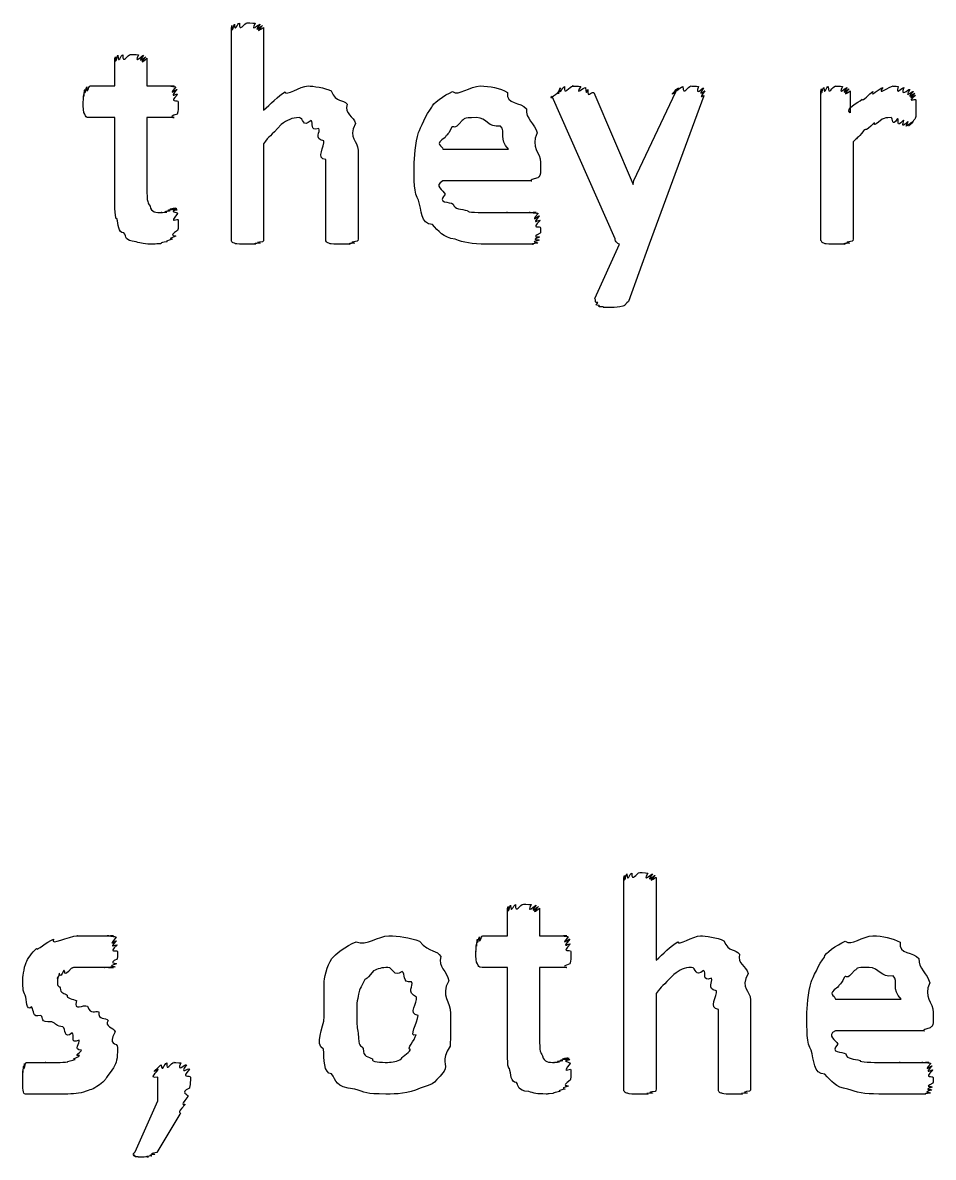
# Model space of a CAD drawing. Header units: millimetres. Extents: x 0 to 216, y 0 to 279.
# Drawn here: x 172.19 to 182.35, y 19.05 to 31.69 of the extents above; entities that cross this region are included whole.
import ezdxf

# ---------------------------------------------------------------- set-up
doc = ezdxf.new("R2010")
doc.units = ezdxf.units.MM
doc.layers.get('0').update_dxf_attribs({"linetype": 'CONTINUOUS'})

msp = doc.modelspace()

# ---------------------------------------------------------------- linework, layer by layer
at = {"color": 0}
for p, q in [((174.522, 29.2806), (174.522, 31.6398)), ((174.88, 31.6398), (174.88, 30.7192)), ((173.222, 30.9893), (173.222, 31.298)), ((173.58, 31.298), (173.58, 30.9893)), ((172.946, 30.9893), (173.222, 30.9893)), ((173.58, 30.9893), (173.883, 30.9893)), ((178.799, 29.2861), (178.099, 30.8736)), ((178.562, 30.9177), (179.003, 29.8924)), ((179.009, 29.9365), (179.477, 30.9232)), ((179.791, 30.8791), (179.179, 29.2255)), ((181.095, 29.2806), (181.095, 30.9342)), ((181.42, 30.9342), (181.42, 30.6917)), ((182.153, 30.7523), (182.153, 30.7523)), ((173.222, 30.6366), (172.941, 30.6366)), ((173.222, 29.7436), (173.222, 30.6366)), ((173.883, 30.6366), (173.58, 30.6366)), ((173.58, 30.6366), (173.58, 29.8649)), ((181.453, 30.3664), (181.453, 29.2806)), ((174.88, 30.3444), (174.88, 29.2806)), ((175.933, 30.2727), (175.933, 29.2806)), ((176.878, 30.2838), (177.611, 30.2838)), ((175.574, 29.2806), (175.574, 30.168)), ((177.969, 30.1349), (177.969, 30.0743)), ((177.865, 29.931), (176.878, 29.931)), ((179.003, 29.8924), (179.009, 29.9365)), ((173.928, 29.4955), (173.928, 29.4955)), ((178.573, 28.6191), (178.849, 29.2255)), ((179.179, 29.2255), (178.948, 28.586)), ((178.898, 19.8065), (178.898, 22.1657)), ((179.257, 22.1657), (179.257, 21.2452)), ((177.6, 21.5153), (177.6, 21.824)), ((177.958, 21.824), (177.958, 21.5153)), ((177.324, 21.5153), (177.6, 21.5153)), ((177.958, 21.5153), (178.262, 21.5153)), ((177.6, 21.1625), (177.319, 21.1625)), ((177.6, 20.2696), (177.6, 21.1625)), ((178.262, 21.1625), (177.958, 21.1625)), ((177.958, 21.1625), (177.958, 20.3908)), ((179.257, 20.8704), (179.257, 19.8065)), ((180.309, 20.7987), (180.309, 19.8065)), ((181.256, 20.8098), (181.989, 20.8098)), ((176.602, 20.6279), (176.602, 20.6279)), ((176.966, 20.6499), (176.966, 20.6499)), ((179.951, 19.8065), (179.951, 20.694)), ((182.348, 20.6609), (182.348, 20.6003)), ((182.243, 20.457), (181.256, 20.457)), ((173.252, 20.2696), (173.252, 20.2696)), ((178.306, 20.0215), (178.306, 20.0215)), ((173.7, 19.6742), (173.7, 19.9388)), ((174.064, 19.9388), (174.064, 19.9388)), ((173.447, 19.1065), (173.7, 19.6742)), ((173.948, 19.5254), (173.689, 19.101))]:
    msp.add_line(p, q, dxfattribs=at)
for points in [[(174.522, 31.6398), (174.522, 31.5474), (174.523, 31.6536), (174.527, 31.6618)], [(174.527, 31.6618), (174.533, 31.5626), (174.544, 31.6742), (174.555, 31.6784)], [(174.555, 31.6784), (174.558, 31.5736), (174.588, 31.6894), (174.61, 31.6894)], [(174.61, 31.6894), (174.606, 31.5764), (174.665, 31.6949), (174.698, 31.6949)], [(174.698, 31.6949), (174.676, 31.6949), (174.764, 31.6921), (174.786, 31.6894)], [(174.786, 31.6894), (174.723, 31.5736), (174.83, 31.6852), (174.841, 31.6784)], [(174.841, 31.6784), (174.749, 31.5626), (174.865, 31.6687), (174.869, 31.6618)], [(174.869, 31.6618), (174.76, 31.5516), (174.88, 31.6508), (174.88, 31.6398)], [(173.222, 31.298), (173.222, 31.1988), (173.223, 31.3063), (173.228, 31.3145)], [(173.228, 31.3145), (173.233, 31.2126), (173.244, 31.3269), (173.255, 31.3311)], [(173.255, 31.3311), (173.258, 31.2208), (173.288, 31.3366), (173.31, 31.3366)], [(173.31, 31.3366), (173.306, 31.2236), (173.366, 31.3421), (173.398, 31.3421)], [(173.398, 31.3421), (173.377, 31.3421), (173.465, 31.3393), (173.487, 31.3366)], [(173.487, 31.3366), (173.423, 31.2208), (173.531, 31.3338), (173.542, 31.3311)], [(173.542, 31.3311), (173.45, 31.2126), (173.565, 31.3214), (173.569, 31.3145)], [(173.569, 31.3145), (173.46, 31.1988), (173.58, 31.3008), (173.58, 31.298)], [(172.869, 30.813), (172.869, 30.7867), (172.871, 30.8736), (172.875, 30.8956)], [(172.875, 30.8956), (172.876, 30.8308), (172.882, 30.9356), (172.886, 30.9507)], [(172.886, 30.9507), (172.887, 30.8598), (172.9, 30.9742), (172.908, 30.9783)], [(172.908, 30.9783), (172.905, 30.8708), (172.931, 30.9893), (172.946, 30.9893)], [(173.883, 30.9893), (173.787, 30.9893), (173.896, 30.9852), (173.9, 30.9783)], [(173.9, 30.9783), (173.798, 30.8598), (173.912, 30.9645), (173.917, 30.9507)], [(173.917, 30.9507), (173.807, 30.8308), (173.922, 30.9177), (173.922, 30.8956)], [(173.922, 30.8956), (173.809, 30.7867), (173.928, 30.846), (173.928, 30.813)], [(174.88, 30.7192), (174.958, 30.7826), (175.041, 30.8791), (175.122, 30.9232)], [(175.122, 30.9232), (175.124, 30.8708), (175.291, 30.9893), (175.376, 30.9893)], [(175.376, 30.9893), (175.428, 30.9893), (175.565, 30.97), (175.635, 30.9342)], [(175.635, 30.9342), (175.69, 30.7978), (175.767, 30.8474), (175.811, 30.7854)], [(176.757, 30.7523), (176.753, 30.7909), (176.896, 30.8874), (176.988, 30.9287)], [(176.988, 30.9287), (177.055, 30.8708), (177.183, 30.9893), (177.297, 30.9893)], [(177.297, 30.9893), (177.403, 30.9893), (177.515, 30.9645), (177.6, 30.9177)], [(177.6, 30.9177), (177.572, 30.7799), (177.754, 30.813), (177.81, 30.7358)], [(178.099, 30.8736), (178.037, 30.8198), (178.176, 30.919), (178.176, 30.9342)], [(178.176, 30.9342), (178.154, 30.8488), (178.179, 30.959), (178.187, 30.9673)], [(178.187, 30.9673), (178.172, 30.8639), (178.215, 30.9797), (178.237, 30.9838)], [(178.237, 30.9838), (178.22, 30.8708), (178.293, 30.9893), (178.331, 30.9893)], [(178.331, 30.9893), (178.293, 30.9893), (178.397, 30.9866), (178.419, 30.9838)], [(178.419, 30.9838), (178.337, 30.8681), (178.457, 30.9797), (178.469, 30.9728)], [(178.469, 30.9728), (178.481, 30.8571), (178.492, 30.9618), (178.496, 30.9507)], [(178.496, 30.9507), (178.492, 30.8378), (178.525, 30.9315), (178.562, 30.9177)], [(179.477, 30.9232), (179.38, 30.8529), (179.494, 30.9631), (179.505, 30.9673)], [(179.505, 30.9673), (179.403, 30.8639), (179.532, 30.9797), (179.554, 30.9838)], [(179.554, 30.9838), (179.565, 30.8708), (179.607, 30.9893), (179.648, 30.9893)], [(179.648, 30.9893), (179.638, 30.9893), (179.709, 30.9866), (179.731, 30.9838)], [(179.731, 30.9838), (179.687, 30.8639), (179.775, 30.9742), (179.786, 30.9673)], [(179.786, 30.9673), (179.709, 30.8488), (179.802, 30.948), (179.802, 30.9342)], [(179.802, 30.9342), (179.709, 30.8198), (179.798, 30.9011), (179.791, 30.8791)], [(181.095, 30.9342), (181.095, 30.8419), (181.096, 30.948), (181.1, 30.9563)], [(181.1, 30.9563), (181.102, 30.8571), (181.113, 30.9687), (181.128, 30.9728)], [(181.128, 30.9728), (181.131, 30.8681), (181.158, 30.9838), (181.177, 30.9838)], [(181.177, 30.9838), (181.172, 30.8708), (181.227, 30.9893), (181.26, 30.9893)], [(181.26, 30.9893), (181.234, 30.9893), (181.315, 30.9866), (181.337, 30.9838)], [(181.337, 30.9838), (181.278, 30.8681), (181.376, 30.9797), (181.387, 30.9728)], [(181.387, 30.9728), (181.3, 30.8571), (181.405, 30.9631), (181.409, 30.9563)], [(181.409, 30.9563), (181.311, 30.8419), (181.42, 30.9411), (181.42, 30.9342)], [(181.553, 30.8405), (181.561, 30.8088), (181.636, 30.9066), (181.673, 30.9287)], [(181.673, 30.9287), (181.635, 30.8529), (181.747, 30.9645), (181.784, 30.9728)], [(181.784, 30.9728), (181.712, 30.8708), (181.863, 30.9893), (181.9, 30.9893)], [(181.9, 30.9893), (181.88, 30.9893), (181.933, 30.9866), (181.955, 30.9838)], [(181.955, 30.9838), (181.924, 30.8681), (181.999, 30.9797), (182.021, 30.9728)], [(182.021, 30.9728), (181.973, 30.8529), (182.068, 30.9576), (182.087, 30.9507)], [(182.087, 30.9507), (182.01, 30.8378), (182.117, 30.9356), (182.126, 30.9287)], [(182.126, 30.9287), (182.024, 30.824), (182.138, 30.9135), (182.142, 30.9066)], [(182.142, 30.9066), (182.032, 30.813), (182.148, 30.8956), (182.148, 30.8846)], [(182.148, 30.8846), (182.035, 30.7909), (182.153, 30.8571), (182.153, 30.835)], [(172.886, 30.6751), (172.869, 30.6917), (172.869, 30.7496), (172.869, 30.813)], [(173.928, 30.813), (173.928, 30.6917), (173.924, 30.7041), (173.917, 30.6751)], [(175.811, 30.7854), (175.779, 30.6765), (175.886, 30.6544), (175.905, 30.5704)], [(176.608, 30.4712), (176.627, 30.518), (176.693, 30.6751), (176.757, 30.7523)], [(181.42, 30.6917), (181.36, 30.7358), (181.511, 30.8033), (181.553, 30.8405)], [(182.153, 30.835), (182.153, 30.7496), (182.153, 30.7881), (182.153, 30.7523)], [(182.153, 30.7523), (182.153, 30.6807), (182.153, 30.6917), (182.153, 30.6696)], [(172.941, 30.6366), (172.894, 30.6366), (172.9, 30.6489), (172.886, 30.6751)], [(173.917, 30.6751), (173.795, 30.6366), (173.898, 30.6366), (173.883, 30.6366)], [(175.277, 30.6366), (175.194, 30.6366), (175.145, 30.6104), (175.078, 30.5594)], [(175.409, 30.6035), (175.311, 30.518), (175.328, 30.6366), (175.277, 30.6366)], [(177.253, 30.6366), (177.079, 30.6366), (177.14, 30.6255), (177.093, 30.6035)], [(177.523, 30.5428), (177.377, 30.518), (177.374, 30.6366), (177.253, 30.6366)], [(177.81, 30.7358), (177.8, 30.6255), (177.905, 30.5676), (177.931, 30.4657)], [(181.778, 30.62), (181.638, 30.5001), (181.718, 30.598), (181.685, 30.5759)], [(181.878, 30.6366), (181.818, 30.6366), (181.811, 30.631), (181.778, 30.62)], [(181.949, 30.6255), (181.878, 30.518), (181.902, 30.6366), (181.878, 30.6366)], [(182.015, 30.609), (181.924, 30.507), (181.974, 30.6214), (181.949, 30.6255)], [(182.142, 30.62), (182.024, 30.496), (182.132, 30.5993), (182.126, 30.5925)], [(182.153, 30.6696), (182.153, 30.6366), (182.149, 30.631), (182.142, 30.62)], [(175.078, 30.5594), (174.947, 30.4188), (174.949, 30.4395), (174.88, 30.3444)], [(175.497, 30.5153), (175.384, 30.4781), (175.445, 30.5842), (175.409, 30.6035)], [(175.552, 30.3775), (175.433, 30.4009), (175.522, 30.4781), (175.497, 30.5153)], [(175.905, 30.5704), (175.814, 30.394), (175.933, 30.3899), (175.933, 30.2727)], [(176.977, 30.5263), (176.925, 30.4161), (176.924, 30.4602), (176.906, 30.4161)], [(177.093, 30.6035), (176.988, 30.4781), (177.01, 30.5594), (176.977, 30.5263)], [(177.611, 30.2838), (177.498, 30.394), (177.585, 30.4794), (177.523, 30.5428)], [(181.574, 30.4932), (181.495, 30.3899), (181.497, 30.4175), (181.453, 30.3664)], [(181.685, 30.5759), (181.572, 30.4602), (181.615, 30.5291), (181.574, 30.4932)], [(182.065, 30.5925), (181.962, 30.496), (182.033, 30.6048), (182.015, 30.609)], [(182.104, 30.5869), (181.991, 30.485), (182.079, 30.5883), (182.065, 30.5925)], [(182.126, 30.5925), (182.013, 30.485), (182.114, 30.5869), (182.104, 30.5869)], [(175.574, 30.168), (175.459, 30.1763), (175.566, 30.3251), (175.552, 30.3775)], [(176.558, 30.1019), (176.558, 30.1804), (176.575, 30.3609), (176.608, 30.4712)], [(176.906, 30.4161), (176.771, 30.3306), (176.878, 30.3306), (176.878, 30.2838)], [(177.931, 30.4657), (177.851, 30.3017), (177.969, 30.2521), (177.969, 30.1349)], [(176.608, 29.716), (176.558, 29.7794), (176.558, 29.9544), (176.558, 30.1019)], [(177.969, 30.0743), (177.969, 29.9751), (177.958, 29.9861), (177.937, 29.9641)], [(173.58, 29.8649), (173.578, 29.6733), (173.591, 29.6967), (173.614, 29.6499)], [(176.878, 29.931), (176.771, 29.8759), (176.886, 29.8263), (176.906, 29.7822)], [(177.937, 29.9641), (177.807, 29.931), (177.89, 29.931), (177.865, 29.931)], [(173.244, 29.5121), (173.222, 29.4817), (173.222, 29.6554), (173.222, 29.7436)], [(176.906, 29.7822), (176.808, 29.6733), (176.953, 29.705), (176.994, 29.6719)], [(173.614, 29.6499), (173.626, 29.5782), (173.682, 29.5782), (173.746, 29.5782)], [(173.801, 29.5837), (173.74, 29.5892), (173.828, 29.5961), (173.839, 29.6003)], [(173.839, 29.6003), (173.765, 29.6003), (173.864, 29.6127), (173.873, 29.6168)], [(173.873, 29.6168), (173.784, 29.6113), (173.892, 29.6278), (173.9, 29.6278)], [(173.9, 29.6278), (173.795, 29.6113), (173.907, 29.6251), (173.911, 29.6223)], [(173.911, 29.6223), (173.802, 29.6072), (173.917, 29.6168), (173.917, 29.6058)], [(173.917, 29.6058), (173.807, 29.5892), (173.922, 29.5851), (173.922, 29.5672)], [(176.762, 29.4459), (176.627, 29.4459), (176.644, 29.6085), (176.608, 29.716)], [(176.994, 29.6719), (177.006, 29.6113), (177.087, 29.6182), (177.154, 29.6003)], [(177.154, 29.6003), (177.139, 29.5782), (177.3, 29.5782), (177.396, 29.5782)], [(173.321, 29.3522), (173.255, 29.3536), (173.262, 29.4487), (173.244, 29.5121)], [(173.746, 29.5782), (173.71, 29.5782), (173.786, 29.5796), (173.801, 29.5837)], [(173.922, 29.5672), (173.809, 29.4349), (173.928, 29.5245), (173.928, 29.4955)], [(173.928, 29.4955), (173.928, 29.3577), (173.925, 29.4087), (173.922, 29.3798)], [(177.396, 29.5782), (177.429, 29.5782), (177.541, 29.5782), (177.6, 29.5782)], [(177.6, 29.5782), (177.546, 29.5782), (177.708, 29.5782), (177.749, 29.5782)], [(177.749, 29.5782), (177.749, 29.5782), (177.828, 29.5782), (177.854, 29.5782)], [(177.854, 29.5782), (177.804, 29.5782), (177.905, 29.5782), (177.92, 29.5782)], [(177.92, 29.5782), (177.829, 29.5782), (177.938, 29.5741), (177.942, 29.5672)], [(177.942, 29.5672), (177.84, 29.4487), (177.955, 29.5534), (177.958, 29.5396)], [(177.958, 29.5396), (177.848, 29.4239), (177.964, 29.5121), (177.964, 29.49)], [(177.964, 29.49), (177.851, 29.3798), (177.969, 29.4404), (177.969, 29.4073)], [(173.459, 29.253), (173.324, 29.2654), (173.357, 29.3081), (173.321, 29.3522)], [(173.922, 29.3798), (173.802, 29.2985), (173.911, 29.3274), (173.9, 29.3136)], [(177.016, 29.2806), (176.881, 29.2985), (176.831, 29.3715), (176.762, 29.4459)], [(177.964, 29.3467), (177.848, 29.2916), (177.961, 29.3164), (177.958, 29.3026)], [(177.969, 29.4073), (177.969, 29.3247), (177.967, 29.3646), (177.964, 29.3467)], [(173.652, 29.2255), (173.553, 29.2255), (173.514, 29.2337), (173.459, 29.253)], [(173.729, 29.231), (173.652, 29.2255), (173.677, 29.2255), (173.652, 29.2255)], [(173.801, 29.253), (173.703, 29.2365), (173.754, 29.2378), (173.729, 29.231)], [(173.862, 29.2806), (173.747, 29.2503), (173.823, 29.2599), (173.801, 29.253)], [(173.9, 29.3136), (173.784, 29.2723), (173.88, 29.2916), (173.862, 29.2806)], [(174.527, 29.253), (174.522, 29.2503), (174.522, 29.2696), (174.522, 29.2806)], [(174.555, 29.2365), (174.533, 29.2392), (174.534, 29.2489), (174.527, 29.253)], [(174.61, 29.2255), (174.558, 29.2282), (174.569, 29.2323), (174.555, 29.2365)], [(174.698, 29.2255), (174.606, 29.2255), (174.635, 29.2255), (174.61, 29.2255)], [(174.786, 29.2255), (174.676, 29.2255), (174.734, 29.2255), (174.698, 29.2255)], [(174.841, 29.2365), (174.723, 29.2282), (174.811, 29.2282), (174.786, 29.2255)], [(174.869, 29.253), (174.749, 29.2392), (174.855, 29.2433), (174.841, 29.2365)], [(174.88, 29.2806), (174.877, 29.2503), (174.876, 29.2599), (174.869, 29.253)], [(175.58, 29.253), (175.576, 29.2503), (175.574, 29.2696), (175.574, 29.2806)], [(175.607, 29.2365), (175.587, 29.2392), (175.587, 29.2489), (175.58, 29.253)], [(175.663, 29.2255), (175.613, 29.2282), (175.621, 29.2323), (175.607, 29.2365)], [(175.756, 29.2255), (175.66, 29.2255), (175.688, 29.2255), (175.663, 29.2255)], [(175.839, 29.2255), (175.73, 29.2255), (175.79, 29.2255), (175.756, 29.2255)], [(175.894, 29.2365), (175.779, 29.2282), (175.864, 29.2282), (175.839, 29.2255)], [(175.922, 29.2585), (175.803, 29.2392), (175.908, 29.2433), (175.894, 29.2365)], [(175.933, 29.2806), (175.933, 29.2544), (175.929, 29.2654), (175.922, 29.2585)], [(177.363, 29.2255), (177.198, 29.2255), (177.115, 29.2433), (177.016, 29.2806)], [(177.578, 29.2255), (177.407, 29.2255), (177.44, 29.2255), (177.363, 29.2255)], [(177.754, 29.2255), (177.657, 29.2255), (177.644, 29.2255), (177.578, 29.2255)], [(177.881, 29.2255), (177.76, 29.2255), (177.806, 29.2255), (177.754, 29.2255)], [(177.937, 29.2365), (177.826, 29.2255), (177.914, 29.2255), (177.881, 29.2255)], [(177.953, 29.2696), (177.837, 29.2433), (177.943, 29.2475), (177.937, 29.2365)], [(177.958, 29.3026), (177.844, 29.2654), (177.956, 29.2806), (177.953, 29.2696)], [(178.816, 29.2475), (178.807, 29.2503), (178.802, 29.2709), (178.799, 29.2861)], [(178.849, 29.2255), (178.827, 29.2282), (178.827, 29.2365), (178.816, 29.2475)], [(181.1, 29.2585), (181.095, 29.2544), (181.095, 29.2723), (181.095, 29.2806)], [(181.128, 29.2365), (181.106, 29.2392), (181.107, 29.2503), (181.1, 29.2585)], [(181.183, 29.2255), (181.131, 29.2282), (181.142, 29.2323), (181.128, 29.2365)], [(181.271, 29.2255), (181.179, 29.2255), (181.208, 29.2255), (181.183, 29.2255)], [(181.36, 29.2255), (181.249, 29.2255), (181.307, 29.2255), (181.271, 29.2255)], [(181.415, 29.2365), (181.296, 29.2282), (181.384, 29.2282), (181.36, 29.2255)], [(181.442, 29.2585), (181.322, 29.2392), (181.428, 29.2433), (181.415, 29.2365)], [(181.453, 29.2806), (181.451, 29.2544), (181.449, 29.2654), (181.442, 29.2585)], [(178.606, 28.575), (178.558, 28.5681), (178.595, 28.6012), (178.573, 28.6191)], [(178.623, 28.5419), (178.558, 28.5419), (178.606, 28.5612), (178.606, 28.575)], [(178.667, 28.5254), (178.58, 28.5282), (178.634, 28.535), (178.623, 28.5419)], [(178.749, 28.5199), (178.62, 28.5199), (178.689, 28.5226), (178.667, 28.5254)], [(178.887, 28.5364), (178.834, 28.5199), (178.811, 28.5199), (178.749, 28.5199)], [(178.948, 28.586), (178.895, 28.5419), (178.92, 28.5474), (178.887, 28.5364)], [(178.898, 22.1657), (178.898, 22.0734), (178.9, 22.1795), (178.904, 22.1878)], [(178.904, 22.1878), (178.909, 22.0886), (178.92, 22.2002), (178.931, 22.2043)], [(178.931, 22.2043), (178.934, 22.0996), (178.965, 22.2154), (178.986, 22.2154)], [(178.986, 22.2154), (178.983, 22.1023), (179.042, 22.2209), (179.075, 22.2209)], [(179.075, 22.2209), (179.053, 22.2209), (179.141, 22.2181), (179.163, 22.2154)], [(179.163, 22.2154), (179.1, 22.0996), (179.207, 22.2112), (179.218, 22.2043)], [(179.218, 22.2043), (179.126, 22.0886), (179.241, 22.1947), (179.246, 22.1878)], [(179.246, 22.1878), (179.137, 22.0775), (179.257, 22.1768), (179.257, 22.1657)], [(177.6, 21.824), (177.6, 21.7248), (177.602, 21.8323), (177.606, 21.8405)], [(177.606, 21.8405), (177.611, 21.7386), (177.622, 21.8529), (177.633, 21.8571)], [(177.633, 21.8571), (177.636, 21.7468), (177.666, 21.8626), (177.689, 21.8626)], [(177.689, 21.8626), (177.684, 21.7496), (177.744, 21.8681), (177.777, 21.8681)], [(177.777, 21.8681), (177.754, 21.8681), (177.843, 21.8653), (177.865, 21.8626)], [(177.865, 21.8626), (177.801, 21.7468), (177.909, 21.8598), (177.92, 21.8571)], [(177.92, 21.8571), (177.828, 21.7386), (177.943, 21.8474), (177.947, 21.8405)], [(177.947, 21.8405), (177.838, 21.7248), (177.958, 21.8267), (177.958, 21.824)], [(172.536, 21.4767), (172.499, 21.3968), (172.703, 21.5153), (172.806, 21.5153)], [(172.806, 21.5153), (172.763, 21.5153), (172.894, 21.5153), (172.938, 21.5153)], [(172.938, 21.5153), (172.969, 21.5153), (173.022, 21.5153), (173.06, 21.5153)], [(173.06, 21.5153), (173.043, 21.5153), (173.127, 21.5153), (173.153, 21.5153)], [(173.153, 21.5153), (173.094, 21.5153), (173.197, 21.5153), (173.208, 21.5153)], [(173.208, 21.5153), (173.12, 21.5153), (173.232, 21.5098), (173.236, 21.4988)], [(175.913, 21.4492), (176.032, 21.3968), (176.156, 21.5153), (176.277, 21.5153)], [(176.277, 21.5153), (176.385, 21.5153), (176.505, 21.4946), (176.619, 21.4547)], [(177.264, 21.4767), (177.265, 21.3858), (177.278, 21.5001), (177.286, 21.5043)], [(177.286, 21.5043), (177.283, 21.3968), (177.309, 21.5153), (177.324, 21.5153)], [(178.262, 21.5153), (178.165, 21.5153), (178.274, 21.5112), (178.278, 21.5043)], [(178.278, 21.5043), (178.176, 21.3858), (178.291, 21.4905), (178.295, 21.4767)], [(179.499, 21.4492), (179.5, 21.3968), (179.667, 21.5153), (179.753, 21.5153)], [(179.753, 21.5153), (179.805, 21.5153), (179.941, 21.496), (180.012, 21.4602)], [(181.366, 21.4547), (181.433, 21.3968), (181.561, 21.5153), (181.675, 21.5153)], [(181.675, 21.5153), (181.781, 21.5153), (181.893, 21.4905), (181.978, 21.4437)], [(172.349, 21.372), (172.349, 21.3458), (172.461, 21.4505), (172.536, 21.4767)], [(173.236, 21.4988), (173.127, 21.3747), (173.241, 21.474), (173.241, 21.4602)], [(173.241, 21.4602), (173.131, 21.3499), (173.247, 21.4326), (173.247, 21.4106)], [(173.247, 21.4106), (173.134, 21.3086), (173.252, 21.3679), (173.252, 21.3389)], [(175.643, 21.2617), (175.676, 21.3086), (175.795, 21.4051), (175.913, 21.4492)], [(176.619, 21.4547), (176.735, 21.3196), (176.815, 21.361), (176.856, 21.2838)], [(177.248, 21.3389), (177.248, 21.3128), (177.249, 21.3996), (177.253, 21.4216)], [(177.253, 21.4216), (177.254, 21.3568), (177.26, 21.4616), (177.264, 21.4767)], [(178.295, 21.4767), (178.185, 21.3568), (178.3, 21.4437), (178.3, 21.4216)], [(178.3, 21.4216), (178.187, 21.3128), (178.306, 21.372), (178.306, 21.3389)], [(179.257, 21.2452), (179.335, 21.3086), (179.418, 21.4051), (179.499, 21.4492)], [(180.012, 21.4602), (180.067, 21.3238), (180.144, 21.3734), (180.188, 21.3114)], [(181.135, 21.2783), (181.131, 21.3169), (181.274, 21.4133), (181.366, 21.4547)], [(181.978, 21.4437), (181.951, 21.3058), (182.132, 21.3389), (182.188, 21.2617)], [(172.233, 21.2176), (172.245, 21.2576), (172.296, 21.3279), (172.349, 21.372)], [(173.247, 21.2562), (173.131, 21.2025), (173.244, 21.2149), (173.241, 21.2011)], [(173.252, 21.3389), (173.252, 21.2507), (173.25, 21.281), (173.247, 21.2562)], [(175.555, 20.9806), (175.555, 21.033), (175.584, 21.1846), (175.643, 21.2617)], [(176.856, 21.2838), (176.819, 21.1694), (176.929, 21.1198), (176.944, 21.0137)], [(177.264, 21.2011), (177.248, 21.2176), (177.248, 21.2755), (177.248, 21.3389)], [(178.306, 21.3389), (178.306, 21.2176), (178.302, 21.2301), (178.295, 21.2011)], [(180.188, 21.3114), (180.155, 21.2025), (180.262, 21.1805), (180.282, 21.0964)], [(180.986, 20.9972), (181.005, 21.044), (181.071, 21.2011), (181.135, 21.2783)], [(182.188, 21.2617), (182.178, 21.1515), (182.283, 21.0936), (182.309, 20.9917)], [(172.194, 21.0358), (172.194, 21.0261), (172.207, 21.1625), (172.233, 21.2176)], [(172.652, 21.1294), (172.594, 21.0151), (172.613, 21.1102), (172.602, 21.0964)], [(172.734, 21.1515), (172.638, 21.033), (172.674, 21.1405), (172.652, 21.1294)], [(172.855, 21.1625), (172.708, 21.1625), (172.77, 21.1584), (172.734, 21.1515)], [(172.993, 21.1625), (172.922, 21.1625), (172.907, 21.1625), (172.855, 21.1625)], [(173.098, 21.1625), (173.002, 21.1625), (173.033, 21.1625), (172.993, 21.1625)], [(173.17, 21.1625), (173.061, 21.1625), (173.127, 21.1625), (173.098, 21.1625)], [(173.208, 21.1625), (173.098, 21.1625), (173.188, 21.1625), (173.17, 21.1625)], [(173.225, 21.168), (173.112, 21.1625), (173.215, 21.1625), (173.208, 21.1625)], [(173.241, 21.2011), (173.123, 21.1735), (173.232, 21.1749), (173.225, 21.168)], [(176.106, 21.1239), (175.999, 20.993), (176.03, 21.0606), (176.002, 21.0137)], [(176.266, 21.1625), (176.202, 21.1625), (176.15, 21.1487), (176.106, 21.1239)], [(176.426, 21.1184), (176.327, 21.044), (176.328, 21.1625), (176.266, 21.1625)], [(177.319, 21.1625), (177.272, 21.1625), (177.278, 21.1749), (177.264, 21.2011)], [(178.295, 21.2011), (178.174, 21.1625), (178.276, 21.1625), (178.262, 21.1625)], [(179.653, 21.1625), (179.571, 21.1625), (179.521, 21.1364), (179.455, 21.0854)], [(179.786, 21.1294), (179.688, 21.044), (179.704, 21.1625), (179.653, 21.1625)], [(179.874, 21.0413), (179.761, 21.0041), (179.821, 21.1102), (179.786, 21.1294)], [(181.471, 21.1294), (181.366, 21.0041), (181.388, 21.0854), (181.355, 21.0523)], [(181.631, 21.1625), (181.457, 21.1625), (181.518, 21.1515), (181.471, 21.1294)], [(181.901, 21.0688), (181.755, 21.044), (181.752, 21.1625), (181.631, 21.1625)], [(172.222, 20.8539), (172.194, 20.8897), (172.194, 20.9655), (172.194, 21.0358)], [(172.602, 21.0964), (172.572, 20.9889), (172.586, 21.0716), (172.586, 21.0578)], [(172.586, 21.0578), (172.572, 20.9269), (172.594, 20.9696), (172.613, 20.9365)], [(176.002, 21.0137), (175.941, 20.898), (175.949, 20.909), (175.936, 20.8428)], [(176.531, 21.0027), (176.415, 20.9889), (176.47, 21.0923), (176.426, 21.1184)], [(176.586, 20.8318), (176.466, 20.8897), (176.556, 20.9544), (176.531, 21.0027)], [(176.944, 21.0137), (176.848, 20.8387), (176.966, 20.785), (176.966, 20.6499)], [(179.455, 21.0854), (179.324, 20.9448), (179.325, 20.9655), (179.257, 20.8704)], [(179.929, 20.9035), (179.809, 20.9269), (179.899, 21.0041), (179.874, 21.0413)], [(180.282, 21.0964), (180.191, 20.92), (180.309, 20.9159), (180.309, 20.7987)], [(181.355, 21.0523), (181.303, 20.9421), (181.302, 20.9862), (181.284, 20.9421)], [(181.989, 20.8098), (181.876, 20.92), (181.963, 21.0054), (181.901, 21.0688)], [(172.613, 20.9365), (172.613, 20.8649), (172.66, 20.8787), (172.69, 20.8539)], [(175.555, 20.6168), (175.555, 20.6954), (175.555, 20.8704), (175.555, 20.9806)], [(179.951, 20.694), (179.836, 20.7023), (179.943, 20.8511), (179.929, 20.9035)], [(180.937, 20.6279), (180.937, 20.7064), (180.953, 20.8869), (180.986, 20.9972)], [(181.284, 20.9421), (181.149, 20.8566), (181.256, 20.8566), (181.256, 20.8098)], [(182.309, 20.9917), (182.229, 20.8277), (182.348, 20.778), (182.348, 20.6609)], [(172.293, 20.7216), (172.23, 20.6692), (172.24, 20.8015), (172.222, 20.8539)], [(172.69, 20.8539), (172.675, 20.8166), (172.758, 20.8111), (172.795, 20.7932)], [(172.795, 20.7932), (172.752, 20.6623), (172.875, 20.7546), (172.916, 20.7326)], [(175.936, 20.8428), (175.915, 20.7684), (175.919, 20.7119), (175.919, 20.6389)], [(176.602, 20.6279), (176.488, 20.6444), (176.597, 20.7684), (176.586, 20.8318)], [(172.398, 20.6279), (172.293, 20.5962), (172.326, 20.6843), (172.293, 20.7216)], [(172.519, 20.5562), (172.37, 20.5452), (172.438, 20.6017), (172.398, 20.6279)], [(172.916, 20.7326), (172.955, 20.6223), (173.002, 20.6912), (173.043, 20.6664)], [(173.043, 20.6664), (173.035, 20.57), (173.118, 20.6086), (173.148, 20.5727)], [(175.919, 20.6389), (175.915, 20.5038), (175.925, 20.4956), (175.936, 20.4294)], [(176.58, 20.4129), (176.488, 20.3757), (176.602, 20.5507), (176.602, 20.6279)], [(176.966, 20.6499), (176.966, 20.4529), (176.964, 20.3963), (176.961, 20.2861)], [(180.986, 20.242), (180.937, 20.3054), (180.937, 20.4804), (180.937, 20.6279)], [(172.641, 20.5011), (172.572, 20.5038), (172.563, 20.5369), (172.519, 20.5562)], [(172.745, 20.4349), (172.649, 20.3495), (172.68, 20.4818), (172.641, 20.5011)], [(173.148, 20.5727), (173.098, 20.5011), (173.206, 20.497), (173.225, 20.4459)], [(175.55, 20.253), (175.437, 20.3095), (175.555, 20.4804), (175.555, 20.6168)], [(182.348, 20.6003), (182.348, 20.5011), (182.336, 20.5121), (182.314, 20.49)], [(172.823, 20.3522), (172.712, 20.3026), (172.779, 20.4129), (172.745, 20.4349)], [(173.225, 20.4459), (173.134, 20.2833), (173.252, 20.3385), (173.252, 20.2696)], [(175.936, 20.4294), (175.937, 20.2585), (175.964, 20.3095), (175.991, 20.2585)], [(176.52, 20.2475), (176.462, 20.2475), (176.57, 20.3495), (176.58, 20.4129)], [(177.958, 20.3908), (177.956, 20.1993), (177.969, 20.2227), (177.992, 20.1759)], [(181.256, 20.457), (181.149, 20.4018), (181.264, 20.3522), (181.284, 20.3081)], [(182.314, 20.49), (182.185, 20.457), (182.268, 20.457), (182.243, 20.457)], [(172.85, 20.242), (172.748, 20.2392), (172.84, 20.3219), (172.823, 20.3522)], [(172.828, 20.1814), (172.748, 20.1731), (172.85, 20.22), (172.85, 20.242)], [(173.252, 20.2696), (173.252, 20.129), (173.237, 20.1097), (173.208, 20.0436)], [(175.638, 19.9774), (175.551, 19.9788), (175.55, 20.1456), (175.55, 20.253)], [(175.991, 20.2585), (175.988, 20.1593), (176.051, 20.1717), (176.095, 20.1428)], [(176.415, 20.1428), (176.407, 20.1552), (176.494, 20.2034), (176.52, 20.2475)], [(176.961, 20.2861), (176.845, 20.118), (176.939, 20.0849), (176.895, 20.005)], [(177.622, 20.0381), (177.6, 20.0077), (177.6, 20.1814), (177.6, 20.2696)], [(181.14, 19.9719), (181.005, 19.9719), (181.022, 20.1345), (180.986, 20.242)], [(181.284, 20.3081), (181.186, 20.1993), (181.331, 20.231), (181.372, 20.1979)], [(172.696, 20.1097), (172.679, 20.1152), (172.756, 20.1263), (172.779, 20.1373)], [(172.779, 20.1373), (172.723, 20.1373), (172.817, 20.1621), (172.828, 20.1814)], [(176.095, 20.1428), (176.076, 20.1042), (176.195, 20.1042), (176.261, 20.1042)], [(176.261, 20.1042), (176.319, 20.1042), (176.371, 20.1166), (176.415, 20.1428)], [(177.992, 20.1759), (178.004, 20.1042), (178.06, 20.1042), (178.124, 20.1042)], [(178.179, 20.1097), (178.118, 20.1152), (178.206, 20.1221), (178.218, 20.1263)], [(178.218, 20.1263), (178.143, 20.1263), (178.242, 20.1386), (178.251, 20.1428)], [(178.251, 20.1428), (178.162, 20.1373), (178.27, 20.1538), (178.278, 20.1538)], [(178.278, 20.1538), (178.174, 20.1373), (178.285, 20.1511), (178.289, 20.1483)], [(178.289, 20.1483), (178.18, 20.1331), (178.295, 20.1428), (178.295, 20.1318)], [(178.295, 20.1318), (178.185, 20.1152), (178.3, 20.1111), (178.3, 20.0932)], [(181.372, 20.1979), (181.384, 20.1373), (181.466, 20.1442), (181.532, 20.1263)], [(181.532, 20.1263), (181.517, 20.1042), (181.678, 20.1042), (181.774, 20.1042)], [(172.194, 20.0105), (172.197, 19.9457), (172.201, 20.0504), (172.205, 20.0656)], [(172.194, 19.9278), (172.194, 19.9016), (172.194, 19.9885), (172.194, 20.0105)], [(172.205, 20.0656), (172.205, 19.9747), (172.212, 20.089), (172.216, 20.0932)], [(172.216, 20.0932), (172.212, 19.9857), (172.224, 20.1042), (172.233, 20.1042)], [(172.233, 20.1042), (172.23, 20.1042), (172.258, 20.1042), (172.277, 20.1042)], [(172.277, 20.1042), (172.271, 20.1042), (172.322, 20.1042), (172.349, 20.1042)], [(172.349, 20.1042), (172.326, 20.1042), (172.412, 20.1042), (172.453, 20.1042)], [(172.453, 20.1042), (172.406, 20.1042), (172.539, 20.1042), (172.591, 20.1042)], [(172.591, 20.1042), (172.616, 20.1042), (172.665, 20.1056), (172.696, 20.1097)], [(173.208, 20.0436), (173.079, 19.8837), (173.142, 19.9278), (173.087, 19.8837)], [(173.7, 19.9388), (173.586, 19.9126), (173.702, 20.005), (173.706, 20.027)], [(173.706, 20.027), (173.597, 19.9567), (173.724, 20.0656), (173.739, 20.0767)], [(173.739, 20.0767), (173.747, 19.9788), (173.778, 20.0945), (173.8, 20.0987)], [(173.8, 20.0987), (173.791, 19.9857), (173.849, 20.1042), (173.882, 20.1042)], [(173.882, 20.1042), (173.855, 20.1042), (173.937, 20.1015), (173.959, 20.0987)], [(173.959, 20.0987), (173.901, 19.9788), (174.005, 20.0877), (174.02, 20.0767)], [(174.02, 20.0767), (173.932, 19.9567), (174.045, 20.0491), (174.053, 20.027)], [(174.053, 20.027), (173.946, 19.9126), (174.064, 19.9747), (174.064, 19.9388)], [(176.895, 20.005), (176.757, 19.8396), (176.76, 19.8617), (176.625, 19.8176)], [(177.699, 19.8782), (177.633, 19.8796), (177.64, 19.9747), (177.622, 20.0381)], [(178.124, 20.1042), (178.088, 20.1042), (178.164, 20.1056), (178.179, 20.1097)], [(178.3, 20.0932), (178.187, 19.9609), (178.306, 20.0504), (178.306, 20.0215)], [(178.306, 20.0215), (178.306, 19.8837), (178.303, 19.9347), (178.3, 19.9058)], [(181.774, 20.1042), (181.807, 20.1042), (181.919, 20.1042), (181.978, 20.1042)], [(181.978, 20.1042), (181.924, 20.1042), (182.086, 20.1042), (182.127, 20.1042)], [(182.127, 20.1042), (182.127, 20.1042), (182.205, 20.1042), (182.232, 20.1042)], [(182.232, 20.1042), (182.182, 20.1042), (182.283, 20.1042), (182.298, 20.1042)], [(182.298, 20.1042), (182.207, 20.1042), (182.316, 20.1001), (182.32, 20.0932)], [(182.32, 20.0932), (182.218, 19.9747), (182.332, 20.0794), (182.336, 20.0656)], [(182.336, 20.0656), (182.226, 19.9499), (182.342, 20.0381), (182.342, 20.016)], [(182.342, 20.016), (182.229, 19.9058), (182.348, 19.9664), (182.348, 19.9333)], [(172.2, 19.7955), (172.194, 19.8134), (172.194, 19.8727), (172.194, 19.9278)], [(173.087, 19.8837), (172.973, 19.7955), (172.973, 19.8065), (172.9, 19.7845)], [(174.064, 19.9388), (174.064, 19.8313), (174.06, 19.8534), (174.053, 19.8176)], [(175.897, 19.8065), (175.668, 19.8286), (175.696, 19.903), (175.638, 19.9774)], [(177.837, 19.779), (177.702, 19.7914), (177.735, 19.8341), (177.699, 19.8782)], [(178.3, 19.9058), (178.18, 19.8245), (178.289, 19.8534), (178.278, 19.8396)], [(181.394, 19.8065), (181.259, 19.8245), (181.209, 19.8975), (181.14, 19.9719)], [(182.342, 19.8727), (182.226, 19.8176), (182.339, 19.8424), (182.336, 19.8286)], [(182.348, 19.9333), (182.348, 19.8506), (182.345, 19.8906), (182.342, 19.8727)], [(172.227, 19.7514), (172.205, 19.7514), (172.207, 19.7652), (172.2, 19.7955)], [(172.288, 19.7514), (172.23, 19.7514), (172.241, 19.7514), (172.227, 19.7514)], [(172.382, 19.7514), (172.282, 19.7514), (172.313, 19.7514), (172.288, 19.7514)], [(172.514, 19.7514), (172.359, 19.7514), (172.422, 19.7514), (172.382, 19.7514)], [(172.668, 19.7514), (172.572, 19.7514), (172.561, 19.7514), (172.514, 19.7514)], [(172.9, 19.7845), (172.829, 19.7514), (172.752, 19.7514), (172.668, 19.7514)], [(174.053, 19.8176), (173.935, 19.7624), (174.044, 19.7528), (174.037, 19.7239)], [(176.244, 19.7514), (176.018, 19.7514), (176.014, 19.7693), (175.897, 19.8065)], [(176.625, 19.8176), (176.488, 19.7514), (176.366, 19.7514), (176.244, 19.7514)], [(178.03, 19.7514), (177.931, 19.7514), (177.892, 19.7597), (177.837, 19.779)], [(178.107, 19.7569), (178.03, 19.7514), (178.055, 19.7514), (178.03, 19.7514)], [(178.179, 19.779), (178.081, 19.7624), (178.132, 19.7638), (178.107, 19.7569)], [(178.24, 19.8065), (178.125, 19.7762), (178.201, 19.7859), (178.179, 19.779)], [(178.278, 19.8396), (178.162, 19.7983), (178.258, 19.8176), (178.24, 19.8065)], [(178.904, 19.779), (178.898, 19.7762), (178.898, 19.7955), (178.898, 19.8065)], [(178.931, 19.7624), (178.909, 19.7652), (178.911, 19.7749), (178.904, 19.779)], [(178.986, 19.7514), (178.934, 19.7542), (178.945, 19.7583), (178.931, 19.7624)], [(179.075, 19.7514), (178.983, 19.7514), (179.011, 19.7514), (178.986, 19.7514)], [(179.163, 19.7514), (179.053, 19.7514), (179.111, 19.7514), (179.075, 19.7514)], [(179.218, 19.7624), (179.1, 19.7542), (179.188, 19.7542), (179.163, 19.7514)], [(179.246, 19.779), (179.126, 19.7652), (179.232, 19.7693), (179.218, 19.7624)], [(179.257, 19.8065), (179.254, 19.7762), (179.252, 19.7859), (179.246, 19.779)], [(179.957, 19.779), (179.953, 19.7762), (179.951, 19.7955), (179.951, 19.8065)], [(179.984, 19.7624), (179.964, 19.7652), (179.964, 19.7749), (179.957, 19.779)], [(180.039, 19.7514), (179.99, 19.7542), (179.998, 19.7583), (179.984, 19.7624)], [(180.133, 19.7514), (180.037, 19.7514), (180.064, 19.7514), (180.039, 19.7514)], [(180.216, 19.7514), (180.107, 19.7514), (180.166, 19.7514), (180.133, 19.7514)], [(180.271, 19.7624), (180.155, 19.7542), (180.241, 19.7542), (180.216, 19.7514)], [(180.298, 19.7845), (180.18, 19.7652), (180.285, 19.7693), (180.271, 19.7624)], [(180.309, 19.8065), (180.309, 19.7804), (180.305, 19.7914), (180.298, 19.7845)], [(181.741, 19.7514), (181.576, 19.7514), (181.493, 19.7693), (181.394, 19.8065)], [(181.956, 19.7514), (181.785, 19.7514), (181.818, 19.7514), (181.741, 19.7514)], [(182.132, 19.7514), (182.035, 19.7514), (182.022, 19.7514), (181.956, 19.7514)], [(182.259, 19.7514), (182.138, 19.7514), (182.184, 19.7514), (182.132, 19.7514)], [(182.314, 19.7624), (182.204, 19.7514), (182.292, 19.7514), (182.259, 19.7514)], [(182.331, 19.7955), (182.215, 19.7693), (182.321, 19.7735), (182.314, 19.7624)], [(182.336, 19.8286), (182.222, 19.7914), (182.334, 19.8065), (182.331, 19.7955)], [(174.003, 19.6301), (173.891, 19.5199), (173.971, 19.5626), (173.948, 19.5254)], [(174.037, 19.7239), (173.921, 19.5833), (174.017, 19.6605), (174.003, 19.6301)], [(173.436, 19.0789), (173.41, 19.0762), (173.439, 19.0955), (173.447, 19.1065)], [(173.689, 19.101), (173.571, 19.0762), (173.674, 19.0872), (173.667, 19.0789)], [(173.447, 19.0624), (173.414, 19.061), (173.439, 19.072), (173.436, 19.0789)], [(173.48, 19.0514), (173.425, 19.05), (173.454, 19.0555), (173.447, 19.0624)], [(173.535, 19.0459), (173.454, 19.0459), (173.494, 19.0486), (173.48, 19.0514)], [(173.596, 19.0514), (173.502, 19.0459), (173.56, 19.0459), (173.535, 19.0459)], [(173.634, 19.0624), (173.531, 19.05), (173.609, 19.0514), (173.596, 19.0514)], [(173.667, 19.0789), (173.557, 19.061), (173.648, 19.0665), (173.634, 19.0624)]]:
    msp.add_open_spline(points, degree=3, dxfattribs=at)

doc.saveas('drawing.dxf')
